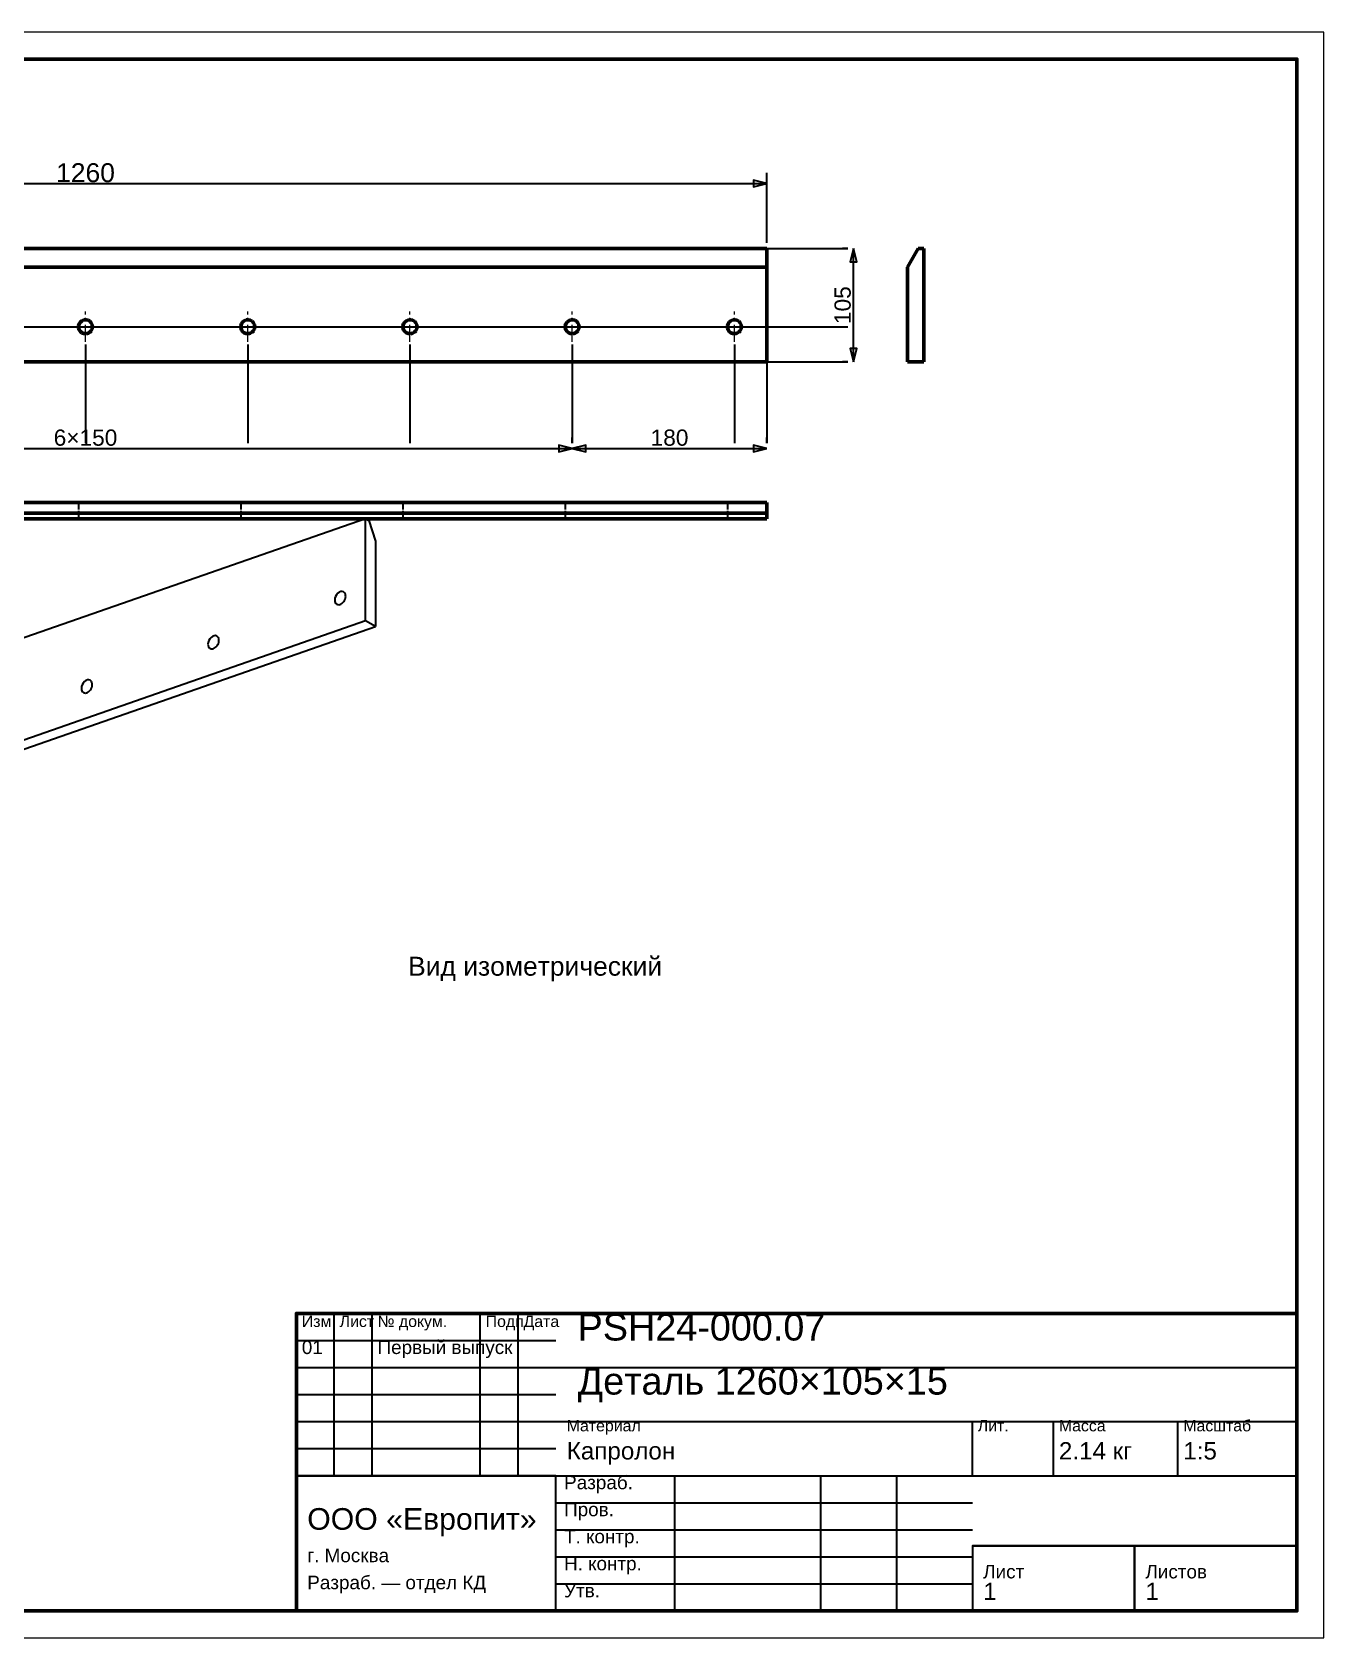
# Model space of a CAD drawing. Header units: millimetres. Extents: x 0 to 420, y 0 to 297.
# Drawn here: x 181.1 to 420, y 0 to 297 of the extents above; entities that cross this region are included whole.
import ezdxf
from ezdxf.enums import TextEntityAlignment as Align

# ---------------------------------------------------------------- set-up
doc = ezdxf.new("R2010")
doc.units = ezdxf.units.MM
doc.linetypes.add('CENTER', pattern=[5.08, 3.175, -0.635, 0.635, -0.635])
doc.linetypes.add('DASHED', pattern=[1.524, 1.27, -0.254])
doc.styles.add('GOST', font='Arial')

msp = doc.modelspace()

# ---------------------------------------------------------------- linework, layer by layer
at = {"color": 7, "lineweight": 35}
for p, q in [((317, 258), (317, 271)), ((65, 269), (317, 269)), ((317, 257), (332, 257)), ((332, 257), (331, 257)), ((333, 236), (333, 257)), ((74.3, 242.5), (332, 242.5)), ((104.3, 242.5), (332, 242.5)), ((134.3, 242.5), (332, 242.5)), ((164.3, 242.5), (332, 242.5)), ((194.3, 242.5), (332, 242.5)), ((224.3, 242.5), (332, 242.5)), ((254.3, 242.5), (332, 242.5)), ((284.3, 242.5), (332, 242.5)), ((314.3, 242.5), (332, 242.5)), ((191, 239.2), (191, 221)), ((221, 239.2), (221, 221)), ((251, 239.2), (251, 221)), ((281, 239.2), (281, 221)), ((311, 239.2), (311, 221)), ((317, 236), (317, 221)), ((317, 236), (332, 236)), ((332, 236), (331, 236)), ((101, 220), (281, 220)), ((281, 221), (281, 222)), ((281, 221), (281, 222)), ((281, 220), (317, 220)), ((317, 221), (317, 222)), ((237, 30), (237, 60)), ((244, 30), (244, 60)), ((264, 30), (264, 60)), ((271, 30), (271, 60)), ((230, 55), (278, 55)), ((230, 50), (278, 50)), ((278, 50), (415, 50)), ((230, 45), (278, 45)), ((230, 40), (278, 40)), ((278, 40), (415, 40)), ((355, 30), (355, 40)), ((370, 30), (370, 40)), ((393, 30), (393, 40)), ((230, 35), (278, 35)), ((230, 30), (278, 30)), ((278, 30), (415, 30)), ((300, 5), (300, 30)), ((327, 5), (327, 30)), ((341, 5), (341, 30)), ((278, 25), (355, 25)), ((278, 20), (355, 20)), ((278, 15), (355, 15)), ((355, 17), (415, 17)), ((278, 10), (355, 10))]:
    msp.add_line(p, q, dxfattribs=at)
at = {"color": 1, "lineweight": 70}
for p, q in [((65, 257), (317, 257)), ((317, 253.54), (317, 257)), ((343, 253.54), (345, 257)), ((345, 257), (346, 257)), ((346, 257), (346, 236)), ((65, 253.54), (317, 253.54)), ((317, 236), (317, 253.54)), ((343, 236), (343, 253.54)), ((190.35, 243.63), (190.05, 243.38)), ((190.71, 243.77), (190.35, 243.63)), ((191.1, 243.8), (190.71, 243.77)), ((191.47, 243.71), (191.1, 243.8)), ((191.81, 243.52), (191.47, 243.71)), ((220.35, 243.63), (220.05, 243.38)), ((220.71, 243.77), (220.35, 243.63)), ((221.1, 243.8), (220.71, 243.77)), ((221.47, 243.71), (221.1, 243.8)), ((221.81, 243.52), (221.47, 243.71)), ((250.35, 243.63), (250.05, 243.38)), ((250.71, 243.77), (250.35, 243.63)), ((251.1, 243.8), (250.71, 243.77)), ((251.47, 243.71), (251.1, 243.8)), ((251.81, 243.52), (251.47, 243.71)), ((280.35, 243.63), (280.05, 243.38)), ((280.71, 243.77), (280.35, 243.63)), ((281.1, 243.8), (280.71, 243.77)), ((281.47, 243.71), (281.1, 243.8)), ((281.81, 243.52), (281.47, 243.71)), ((310.35, 243.63), (310.05, 243.38)), ((310.71, 243.77), (310.35, 243.63)), ((311.1, 243.8), (310.71, 243.77)), ((311.47, 243.71), (311.1, 243.8)), ((311.81, 243.52), (311.47, 243.71)), ((189.83, 243.06), (189.71, 242.69)), ((189.71, 242.69), (189.71, 242.31)), ((189.71, 242.31), (189.83, 241.94)), ((190.05, 243.38), (189.83, 243.06)), ((189.83, 241.94), (190.05, 241.62)), ((190.05, 241.62), (190.35, 241.37)), ((190.35, 241.37), (190.71, 241.23)), ((190.71, 241.23), (191.1, 241.2)), ((191.1, 241.2), (191.47, 241.29)), ((191.47, 241.29), (191.81, 241.48)), ((192.07, 243.23), (191.81, 243.52)), ((191.81, 241.48), (192.07, 241.77)), ((192.24, 242.88), (192.07, 243.23)), ((192.07, 241.77), (192.24, 242.12)), ((192.3, 242.5), (192.24, 242.88)), ((192.24, 242.12), (192.3, 242.5)), ((219.83, 243.06), (219.71, 242.69)), ((219.71, 242.69), (219.71, 242.31)), ((219.71, 242.31), (219.83, 241.94)), ((220.05, 243.38), (219.83, 243.06)), ((219.83, 241.94), (220.05, 241.62)), ((220.05, 241.62), (220.35, 241.37)), ((220.35, 241.37), (220.71, 241.23)), ((220.71, 241.23), (221.1, 241.2)), ((221.1, 241.2), (221.47, 241.29)), ((221.47, 241.29), (221.81, 241.48)), ((222.07, 243.23), (221.81, 243.52)), ((221.81, 241.48), (222.07, 241.77)), ((222.24, 242.88), (222.07, 243.23)), ((222.07, 241.77), (222.24, 242.12)), ((222.3, 242.5), (222.24, 242.88)), ((222.24, 242.12), (222.3, 242.5)), ((249.83, 243.06), (249.71, 242.69)), ((249.71, 242.69), (249.71, 242.31)), ((249.71, 242.31), (249.83, 241.94)), ((250.05, 243.38), (249.83, 243.06)), ((249.83, 241.94), (250.05, 241.62)), ((250.05, 241.62), (250.35, 241.37)), ((250.35, 241.37), (250.71, 241.23)), ((250.71, 241.23), (251.1, 241.2)), ((251.1, 241.2), (251.47, 241.29)), ((251.47, 241.29), (251.81, 241.48)), ((252.07, 243.23), (251.81, 243.52)), ((251.81, 241.48), (252.07, 241.77)), ((252.24, 242.88), (252.07, 243.23)), ((252.07, 241.77), (252.24, 242.12)), ((252.3, 242.5), (252.24, 242.88)), ((252.24, 242.12), (252.3, 242.5)), ((279.83, 243.06), (279.71, 242.69)), ((279.71, 242.69), (279.71, 242.31)), ((279.71, 242.31), (279.83, 241.94)), ((280.05, 243.38), (279.83, 243.06)), ((279.83, 241.94), (280.05, 241.62)), ((280.05, 241.62), (280.35, 241.37)), ((280.35, 241.37), (280.71, 241.23)), ((280.71, 241.23), (281.1, 241.2)), ((281.1, 241.2), (281.47, 241.29)), ((281.47, 241.29), (281.81, 241.48)), ((282.07, 243.23), (281.81, 243.52)), ((281.81, 241.48), (282.07, 241.77)), ((282.24, 242.88), (282.07, 243.23)), ((282.07, 241.77), (282.24, 242.12)), ((282.3, 242.5), (282.24, 242.88)), ((282.24, 242.12), (282.3, 242.5)), ((309.83, 243.06), (309.71, 242.69)), ((309.71, 242.69), (309.71, 242.31)), ((309.71, 242.31), (309.83, 241.94)), ((310.05, 243.38), (309.83, 243.06)), ((309.83, 241.94), (310.05, 241.62)), ((310.05, 241.62), (310.35, 241.37)), ((310.35, 241.37), (310.71, 241.23)), ((310.71, 241.23), (311.1, 241.2)), ((311.1, 241.2), (311.47, 241.29)), ((311.47, 241.29), (311.81, 241.48)), ((312.07, 243.23), (311.81, 243.52)), ((311.81, 241.48), (312.07, 241.77)), ((312.24, 242.88), (312.07, 243.23)), ((312.07, 241.77), (312.24, 242.12)), ((312.3, 242.5), (312.24, 242.88)), ((312.24, 242.12), (312.3, 242.5)), ((317, 236), (65, 236)), ((346, 236), (343, 236)), ((317, 210), (65, 210)), ((317, 208), (65, 208)), ((317, 208), (317, 210)), ((317, 207), (317, 208)), ((317, 207), (65, 207))]:
    msp.add_line(p, q, dxfattribs=at)
at = {"color": 5, "linetype": 'DASHED', "lineweight": 35}
for p, q in [((65, 257), (317, 257)), ((317, 257), (317, 236)), ((345, 257), (343, 253.54)), ((346, 257), (345, 257)), ((346, 236), (346, 257)), ((343, 253.54), (343, 236)), ((190.05, 243.38), (190.35, 243.63)), ((190.35, 243.63), (190.71, 243.77)), ((190.71, 243.77), (191.1, 243.8)), ((191.1, 243.8), (191.47, 243.71)), ((191.47, 243.71), (191.81, 243.52)), ((220.05, 243.38), (220.35, 243.63)), ((220.35, 243.63), (220.71, 243.77)), ((220.71, 243.77), (221.1, 243.8)), ((221.1, 243.8), (221.47, 243.71)), ((221.47, 243.71), (221.81, 243.52)), ((250.05, 243.38), (250.35, 243.63)), ((250.35, 243.63), (250.71, 243.77)), ((250.71, 243.77), (251.1, 243.8)), ((251.1, 243.8), (251.47, 243.71)), ((251.47, 243.71), (251.81, 243.52)), ((280.05, 243.38), (280.35, 243.63)), ((280.35, 243.63), (280.71, 243.77)), ((280.71, 243.77), (281.1, 243.8)), ((281.1, 243.8), (281.47, 243.71)), ((281.47, 243.71), (281.81, 243.52)), ((310.05, 243.38), (310.35, 243.63)), ((310.35, 243.63), (310.71, 243.77)), ((310.71, 243.77), (311.1, 243.8)), ((311.1, 243.8), (311.47, 243.71)), ((311.47, 243.71), (311.81, 243.52)), ((343, 243.79), (343, 243.8)), ((343, 243.8), (343, 243.77)), ((343, 243.79), (343, 243.8)), ((343, 243.8), (343, 243.77)), ((343, 243.79), (343, 243.8)), ((343, 243.8), (343, 243.77)), ((343, 243.79), (343, 243.8)), ((343, 243.8), (343, 243.77)), ((343, 243.79), (343, 243.8)), ((343, 243.8), (343, 243.77)), ((343, 243.79), (343, 243.8)), ((343, 243.8), (343, 243.77)), ((343, 243.79), (343, 243.8)), ((343, 243.8), (343, 243.77)), ((343, 243.79), (343, 243.8)), ((343, 243.8), (343, 243.77)), ((343, 243.79), (343, 243.8)), ((343, 243.8), (343, 243.77)), ((343, 243.77), (343, 243.79)), ((343, 243.77), (343, 243.79)), ((343, 243.77), (343, 243.79)), ((343, 243.77), (343, 243.79)), ((343, 243.77), (343, 243.79)), ((343, 243.77), (343, 243.79)), ((343, 243.77), (343, 243.79)), ((343, 243.77), (343, 243.79)), ((343, 243.77), (343, 243.79)), ((343, 243.73), (343, 243.77)), ((343, 243.77), (343, 243.67)), ((343, 243.73), (343, 243.77)), ((343, 243.77), (343, 243.67)), ((343, 243.73), (343, 243.77)), ((343, 243.77), (343, 243.67)), ((343, 243.73), (343, 243.77)), ((343, 243.77), (343, 243.67)), ((343, 243.73), (343, 243.77)), ((343, 243.77), (343, 243.67)), ((343, 243.73), (343, 243.77)), ((343, 243.77), (343, 243.67)), ((343, 243.73), (343, 243.77)), ((343, 243.77), (343, 243.67)), ((343, 243.73), (343, 243.77)), ((343, 243.77), (343, 243.67)), ((343, 243.73), (343, 243.77)), ((343, 243.77), (343, 243.67)), ((343, 243.67), (343, 243.73)), ((343, 243.67), (343, 243.73)), ((343, 243.67), (343, 243.73)), ((343, 243.67), (343, 243.73)), ((343, 243.67), (343, 243.73)), ((343, 243.67), (343, 243.73)), ((343, 243.67), (343, 243.73)), ((343, 243.67), (343, 243.73)), ((343, 243.67), (343, 243.73)), ((343, 243.6), (343, 243.67)), ((343, 243.67), (343, 243.52)), ((343, 243.6), (343, 243.67)), ((343, 243.67), (343, 243.52)), ((343, 243.6), (343, 243.67)), ((343, 243.67), (343, 243.52)), ((343, 243.6), (343, 243.67)), ((343, 243.67), (343, 243.52)), ((343, 243.6), (343, 243.67)), ((343, 243.67), (343, 243.52)), ((343, 243.6), (343, 243.67)), ((343, 243.67), (343, 243.52)), ((343, 243.6), (343, 243.67)), ((343, 243.67), (343, 243.52)), ((343, 243.6), (343, 243.67)), ((343, 243.67), (343, 243.52)), ((343, 243.6), (343, 243.67)), ((343, 243.67), (343, 243.52)), ((343, 243.52), (343, 243.6)), ((343, 243.52), (343, 243.6)), ((343, 243.52), (343, 243.6)), ((343, 243.52), (343, 243.6)), ((343, 243.52), (343, 243.6)), ((343, 243.52), (343, 243.6)), ((343, 243.52), (343, 243.6)), ((343, 243.52), (343, 243.6)), ((343, 243.52), (343, 243.6)), ((346, 243.77), (346, 243.8)), ((346, 243.8), (346, 243.79)), ((346, 243.77), (346, 243.8)), ((346, 243.8), (346, 243.79)), ((346, 243.77), (346, 243.8)), ((346, 243.8), (346, 243.79)), ((346, 243.77), (346, 243.8)), ((346, 243.8), (346, 243.79)), ((346, 243.77), (346, 243.8)), ((346, 243.8), (346, 243.79)), ((346, 243.77), (346, 243.8)), ((346, 243.8), (346, 243.79)), ((346, 243.77), (346, 243.8)), ((346, 243.8), (346, 243.79)), ((346, 243.77), (346, 243.8)), ((346, 243.8), (346, 243.79)), ((346, 243.77), (346, 243.8)), ((346, 243.8), (346, 243.79)), ((346, 243.79), (346, 243.77)), ((346, 243.79), (346, 243.77)), ((346, 243.79), (346, 243.77)), ((346, 243.79), (346, 243.77)), ((346, 243.79), (346, 243.77)), ((346, 243.79), (346, 243.77)), ((346, 243.79), (346, 243.77)), ((346, 243.79), (346, 243.77)), ((346, 243.79), (346, 243.77)), ((346, 243.67), (346, 243.77)), ((346, 243.77), (346, 243.73)), ((346, 243.67), (346, 243.77)), ((346, 243.77), (346, 243.73)), ((346, 243.67), (346, 243.77)), ((346, 243.77), (346, 243.73)), ((346, 243.67), (346, 243.77)), ((346, 243.77), (346, 243.73)), ((346, 243.67), (346, 243.77)), ((346, 243.77), (346, 243.73)), ((346, 243.67), (346, 243.77)), ((346, 243.77), (346, 243.73)), ((346, 243.67), (346, 243.77)), ((346, 243.77), (346, 243.73)), ((346, 243.67), (346, 243.77)), ((346, 243.77), (346, 243.73)), ((346, 243.67), (346, 243.77)), ((346, 243.77), (346, 243.73)), ((346, 243.73), (346, 243.67)), ((346, 243.73), (346, 243.67)), ((346, 243.73), (346, 243.67)), ((346, 243.73), (346, 243.67)), ((346, 243.73), (346, 243.67)), ((346, 243.73), (346, 243.67)), ((346, 243.73), (346, 243.67)), ((346, 243.73), (346, 243.67)), ((346, 243.73), (346, 243.67)), ((346, 243.52), (346, 243.67)), ((346, 243.67), (346, 243.6)), ((346, 243.52), (346, 243.67)), ((346, 243.67), (346, 243.6)), ((346, 243.52), (346, 243.67)), ((346, 243.67), (346, 243.6)), ((346, 243.52), (346, 243.67)), ((346, 243.67), (346, 243.6)), ((346, 243.52), (346, 243.67)), ((346, 243.67), (346, 243.6)), ((346, 243.52), (346, 243.67)), ((346, 243.67), (346, 243.6)), ((346, 243.52), (346, 243.67)), ((346, 243.67), (346, 243.6)), ((346, 243.52), (346, 243.67)), ((346, 243.67), (346, 243.6)), ((346, 243.52), (346, 243.67)), ((346, 243.67), (346, 243.6)), ((346, 243.6), (346, 243.52)), ((346, 243.6), (346, 243.52)), ((346, 243.6), (346, 243.52)), ((346, 243.6), (346, 243.52)), ((346, 243.6), (346, 243.52)), ((346, 243.6), (346, 243.52)), ((346, 243.6), (346, 243.52)), ((346, 243.6), (346, 243.52)), ((346, 243.6), (346, 243.52)), ((189.71, 242.69), (189.83, 243.06)), ((189.71, 242.31), (189.71, 242.69)), ((189.83, 241.94), (189.71, 242.31)), ((189.83, 243.06), (190.05, 243.38)), ((190.05, 241.62), (189.83, 241.94)), ((190.35, 241.37), (190.05, 241.62)), ((190.71, 241.23), (190.35, 241.37)), ((191.1, 241.2), (190.71, 241.23)), ((191.47, 241.29), (191.1, 241.2)), ((191.81, 241.48), (191.47, 241.29)), ((191.81, 243.52), (192.07, 243.23)), ((192.07, 241.77), (191.81, 241.48)), ((192.07, 243.23), (192.24, 242.88)), ((192.24, 242.12), (192.07, 241.77)), ((192.24, 242.88), (192.3, 242.5)), ((192.3, 242.5), (192.24, 242.12)), ((219.71, 242.69), (219.83, 243.06)), ((219.71, 242.31), (219.71, 242.69)), ((219.83, 241.94), (219.71, 242.31)), ((219.83, 243.06), (220.05, 243.38)), ((220.05, 241.62), (219.83, 241.94)), ((220.35, 241.37), (220.05, 241.62)), ((220.71, 241.23), (220.35, 241.37)), ((221.1, 241.2), (220.71, 241.23)), ((221.47, 241.29), (221.1, 241.2)), ((221.81, 241.48), (221.47, 241.29)), ((221.81, 243.52), (222.07, 243.23)), ((222.07, 241.77), (221.81, 241.48)), ((222.07, 243.23), (222.24, 242.88)), ((222.24, 242.12), (222.07, 241.77)), ((222.24, 242.88), (222.3, 242.5)), ((222.3, 242.5), (222.24, 242.12)), ((249.71, 242.69), (249.83, 243.06)), ((249.71, 242.31), (249.71, 242.69)), ((249.83, 241.94), (249.71, 242.31)), ((249.83, 243.06), (250.05, 243.38)), ((250.05, 241.62), (249.83, 241.94)), ((250.35, 241.37), (250.05, 241.62)), ((250.71, 241.23), (250.35, 241.37)), ((251.1, 241.2), (250.71, 241.23)), ((251.47, 241.29), (251.1, 241.2)), ((251.81, 241.48), (251.47, 241.29)), ((251.81, 243.52), (252.07, 243.23)), ((252.07, 241.77), (251.81, 241.48)), ((252.07, 243.23), (252.24, 242.88)), ((252.24, 242.12), (252.07, 241.77)), ((252.24, 242.88), (252.3, 242.5)), ((252.3, 242.5), (252.24, 242.12)), ((279.71, 242.69), (279.83, 243.06)), ((279.71, 242.31), (279.71, 242.69)), ((279.83, 241.94), (279.71, 242.31)), ((279.83, 243.06), (280.05, 243.38)), ((280.05, 241.62), (279.83, 241.94)), ((280.35, 241.37), (280.05, 241.62)), ((280.71, 241.23), (280.35, 241.37)), ((281.1, 241.2), (280.71, 241.23)), ((281.47, 241.29), (281.1, 241.2)), ((281.81, 241.48), (281.47, 241.29)), ((281.81, 243.52), (282.07, 243.23)), ((282.07, 241.77), (281.81, 241.48)), ((282.07, 243.23), (282.24, 242.88)), ((282.24, 242.12), (282.07, 241.77)), ((282.24, 242.88), (282.3, 242.5)), ((282.3, 242.5), (282.24, 242.12)), ((309.71, 242.69), (309.83, 243.06)), ((309.71, 242.31), (309.71, 242.69)), ((309.83, 241.94), (309.71, 242.31)), ((309.83, 243.06), (310.05, 243.38)), ((310.05, 241.62), (309.83, 241.94)), ((310.35, 241.37), (310.05, 241.62)), ((310.71, 241.23), (310.35, 241.37)), ((311.1, 241.2), (310.71, 241.23)), ((311.47, 241.29), (311.1, 241.2)), ((311.81, 241.48), (311.47, 241.29)), ((311.81, 243.52), (312.07, 243.23)), ((312.07, 241.77), (311.81, 241.48)), ((312.07, 243.23), (312.24, 242.88)), ((312.24, 242.12), (312.07, 241.77)), ((312.24, 242.88), (312.3, 242.5)), ((312.3, 242.5), (312.24, 242.12)), ((343, 243.42), (343, 243.52)), ((343, 243.52), (343, 243.31)), ((343, 243.42), (343, 243.52)), ((343, 243.52), (343, 243.31)), ((343, 243.42), (343, 243.52)), ((343, 243.52), (343, 243.31)), ((343, 243.42), (343, 243.52)), ((343, 243.52), (343, 243.31)), ((343, 243.42), (343, 243.52)), ((343, 243.52), (343, 243.31)), ((343, 243.42), (343, 243.52)), ((343, 243.52), (343, 243.31)), ((343, 243.42), (343, 243.52)), ((343, 243.52), (343, 243.31)), ((343, 243.42), (343, 243.52)), ((343, 243.52), (343, 243.31)), ((343, 243.42), (343, 243.52)), ((343, 243.52), (343, 243.31)), ((343, 243.31), (343, 243.42)), ((343, 243.31), (343, 243.42)), ((343, 243.31), (343, 243.42)), ((343, 243.31), (343, 243.42)), ((343, 243.31), (343, 243.42)), ((343, 243.31), (343, 243.42)), ((343, 243.31), (343, 243.42)), ((343, 243.31), (343, 243.42)), ((343, 243.31), (343, 243.42)), ((343, 243.19), (343, 243.31)), ((343, 243.31), (343, 243.06)), ((343, 243.19), (343, 243.31)), ((343, 243.31), (343, 243.06)), ((343, 243.19), (343, 243.31)), ((343, 243.31), (343, 243.06)), ((343, 243.19), (343, 243.31)), ((343, 243.31), (343, 243.06)), ((343, 243.19), (343, 243.31)), ((343, 243.31), (343, 243.06)), ((343, 243.19), (343, 243.31)), ((343, 243.31), (343, 243.06)), ((343, 243.19), (343, 243.31)), ((343, 243.31), (343, 243.06)), ((343, 243.19), (343, 243.31)), ((343, 243.31), (343, 243.06)), ((343, 243.19), (343, 243.31)), ((343, 243.31), (343, 243.06)), ((343, 243.06), (343, 243.19)), ((343, 243.06), (343, 243.19)), ((343, 243.06), (343, 243.19)), ((343, 243.06), (343, 243.19)), ((343, 243.06), (343, 243.19)), ((343, 243.06), (343, 243.19)), ((343, 243.06), (343, 243.19)), ((343, 243.06), (343, 243.19)), ((343, 243.06), (343, 243.19)), ((343, 242.93), (343, 243.06)), ((343, 243.06), (343, 242.79)), ((343, 242.93), (343, 243.06)), ((343, 243.06), (343, 242.79)), ((343, 242.93), (343, 243.06)), ((343, 243.06), (343, 242.79)), ((343, 242.93), (343, 243.06)), ((343, 243.06), (343, 242.79)), ((343, 242.93), (343, 243.06)), ((343, 243.06), (343, 242.79)), ((343, 242.93), (343, 243.06)), ((343, 243.06), (343, 242.79)), ((343, 242.93), (343, 243.06)), ((343, 243.06), (343, 242.79)), ((343, 242.93), (343, 243.06)), ((343, 243.06), (343, 242.79)), ((343, 242.93), (343, 243.06)), ((343, 243.06), (343, 242.79)), ((343, 242.79), (343, 242.93)), ((343, 242.79), (343, 242.93)), ((343, 242.79), (343, 242.93)), ((343, 242.79), (343, 242.93)), ((343, 242.79), (343, 242.93)), ((343, 242.79), (343, 242.93)), ((343, 242.79), (343, 242.93)), ((343, 242.79), (343, 242.93)), ((343, 242.79), (343, 242.93)), ((343, 242.65), (343, 242.79)), ((343, 242.79), (343, 242.5)), ((343, 242.65), (343, 242.79)), ((343, 242.79), (343, 242.5)), ((343, 242.65), (343, 242.79)), ((343, 242.79), (343, 242.5)), ((343, 242.65), (343, 242.79)), ((343, 242.79), (343, 242.5)), ((343, 242.65), (343, 242.79)), ((343, 242.79), (343, 242.5)), ((343, 242.65), (343, 242.79)), ((343, 242.79), (343, 242.5)), ((343, 242.65), (343, 242.79)), ((343, 242.79), (343, 242.5)), ((343, 242.65), (343, 242.79)), ((343, 242.79), (343, 242.5)), ((343, 242.65), (343, 242.79)), ((343, 242.79), (343, 242.5)), ((343, 242.5), (343, 242.65)), ((343, 242.5), (343, 242.65)), ((343, 242.5), (343, 242.65)), ((343, 242.5), (343, 242.65)), ((343, 242.5), (343, 242.65)), ((343, 242.5), (343, 242.65)), ((343, 242.5), (343, 242.65)), ((343, 242.5), (343, 242.65)), ((343, 242.5), (343, 242.65)), ((343, 242.5), (343, 242.21)), ((343, 242.35), (343, 242.5)), ((343, 242.5), (343, 242.21)), ((343, 242.35), (343, 242.5)), ((343, 242.5), (343, 242.21)), ((343, 242.35), (343, 242.5)), ((343, 242.5), (343, 242.21)), ((343, 242.35), (343, 242.5)), ((343, 242.5), (343, 242.21)), ((343, 242.35), (343, 242.5)), ((343, 242.5), (343, 242.21)), ((343, 242.35), (343, 242.5)), ((343, 242.5), (343, 242.21)), ((343, 242.35), (343, 242.5)), ((343, 242.5), (343, 242.21)), ((343, 242.35), (343, 242.5)), ((343, 242.5), (343, 242.21)), ((343, 242.35), (343, 242.5)), ((343, 242.21), (343, 242.35)), ((343, 242.21), (343, 242.35)), ((343, 242.21), (343, 242.35)), ((343, 242.21), (343, 242.35)), ((343, 242.21), (343, 242.35)), ((343, 242.21), (343, 242.35)), ((343, 242.21), (343, 242.35)), ((343, 242.21), (343, 242.35)), ((343, 242.21), (343, 242.35)), ((343, 242.21), (343, 241.94)), ((343, 242.07), (343, 242.21)), ((343, 242.21), (343, 241.94)), ((343, 242.07), (343, 242.21)), ((343, 242.21), (343, 241.94)), ((343, 242.07), (343, 242.21)), ((343, 242.21), (343, 241.94)), ((343, 242.07), (343, 242.21)), ((343, 242.21), (343, 241.94)), ((343, 242.07), (343, 242.21)), ((343, 242.21), (343, 241.94)), ((343, 242.07), (343, 242.21)), ((343, 242.21), (343, 241.94)), ((343, 242.07), (343, 242.21)), ((343, 242.21), (343, 241.94)), ((343, 242.07), (343, 242.21)), ((343, 242.21), (343, 241.94)), ((343, 242.07), (343, 242.21)), ((343, 241.94), (343, 242.07)), ((343, 241.94), (343, 242.07)), ((343, 241.94), (343, 242.07)), ((343, 241.94), (343, 242.07)), ((343, 241.94), (343, 242.07)), ((343, 241.94), (343, 242.07)), ((343, 241.94), (343, 242.07)), ((343, 241.94), (343, 242.07)), ((343, 241.94), (343, 242.07)), ((343, 241.94), (343, 241.69)), ((343, 241.81), (343, 241.94)), ((343, 241.94), (343, 241.69)), ((343, 241.81), (343, 241.94)), ((343, 241.94), (343, 241.69)), ((343, 241.81), (343, 241.94)), ((343, 241.94), (343, 241.69)), ((343, 241.81), (343, 241.94)), ((343, 241.94), (343, 241.69)), ((343, 241.81), (343, 241.94)), ((343, 241.94), (343, 241.69)), ((343, 241.81), (343, 241.94)), ((343, 241.94), (343, 241.69)), ((343, 241.81), (343, 241.94)), ((343, 241.94), (343, 241.69)), ((343, 241.81), (343, 241.94)), ((343, 241.94), (343, 241.69)), ((343, 241.81), (343, 241.94)), ((343, 241.69), (343, 241.81)), ((343, 241.69), (343, 241.81)), ((343, 241.69), (343, 241.81)), ((343, 241.69), (343, 241.81)), ((343, 241.69), (343, 241.81)), ((343, 241.69), (343, 241.81)), ((343, 241.69), (343, 241.81)), ((343, 241.69), (343, 241.81)), ((343, 241.69), (343, 241.81)), ((343, 241.69), (343, 241.48)), ((343, 241.58), (343, 241.69)), ((343, 241.69), (343, 241.48)), ((343, 241.58), (343, 241.69)), ((343, 241.69), (343, 241.48)), ((343, 241.58), (343, 241.69)), ((343, 241.69), (343, 241.48)), ((343, 241.58), (343, 241.69)), ((343, 241.69), (343, 241.48)), ((343, 241.58), (343, 241.69)), ((343, 241.69), (343, 241.48)), ((343, 241.58), (343, 241.69)), ((343, 241.69), (343, 241.48)), ((343, 241.58), (343, 241.69)), ((343, 241.69), (343, 241.48)), ((343, 241.58), (343, 241.69)), ((343, 241.69), (343, 241.48)), ((343, 241.58), (343, 241.69)), ((343, 241.48), (343, 241.58)), ((343, 241.48), (343, 241.58)), ((343, 241.48), (343, 241.58)), ((343, 241.48), (343, 241.58)), ((343, 241.48), (343, 241.58)), ((343, 241.48), (343, 241.58)), ((343, 241.48), (343, 241.58)), ((343, 241.48), (343, 241.58)), ((343, 241.48), (343, 241.58)), ((343, 241.48), (343, 241.33)), ((343, 241.4), (343, 241.48)), ((343, 241.48), (343, 241.33)), ((343, 241.4), (343, 241.48)), ((343, 241.48), (343, 241.33)), ((343, 241.4), (343, 241.48)), ((343, 241.48), (343, 241.33)), ((343, 241.4), (343, 241.48)), ((343, 241.48), (343, 241.33)), ((343, 241.4), (343, 241.48)), ((343, 241.48), (343, 241.33)), ((343, 241.4), (343, 241.48)), ((343, 241.48), (343, 241.33)), ((343, 241.4), (343, 241.48)), ((343, 241.48), (343, 241.33)), ((343, 241.4), (343, 241.48)), ((343, 241.48), (343, 241.33)), ((343, 241.4), (343, 241.48)), ((343, 241.33), (343, 241.4)), ((343, 241.33), (343, 241.4)), ((343, 241.33), (343, 241.4)), ((343, 241.33), (343, 241.4)), ((343, 241.33), (343, 241.4)), ((343, 241.33), (343, 241.4)), ((343, 241.33), (343, 241.4)), ((343, 241.33), (343, 241.4)), ((343, 241.33), (343, 241.4)), ((343, 241.33), (343, 241.23)), ((343, 241.27), (343, 241.33)), ((343, 241.33), (343, 241.23)), ((343, 241.27), (343, 241.33)), ((343, 241.33), (343, 241.23)), ((343, 241.27), (343, 241.33)), ((343, 241.33), (343, 241.23)), ((343, 241.27), (343, 241.33)), ((343, 241.33), (343, 241.23)), ((343, 241.27), (343, 241.33)), ((343, 241.33), (343, 241.23)), ((343, 241.27), (343, 241.33)), ((343, 241.33), (343, 241.23)), ((343, 241.27), (343, 241.33)), ((343, 241.33), (343, 241.23)), ((343, 241.27), (343, 241.33)), ((343, 241.33), (343, 241.23)), ((343, 241.27), (343, 241.33)), ((343, 241.23), (343, 241.27)), ((343, 241.23), (343, 241.27)), ((343, 241.23), (343, 241.27)), ((343, 241.23), (343, 241.27)), ((343, 241.23), (343, 241.27)), ((343, 241.23), (343, 241.27)), ((343, 241.23), (343, 241.27)), ((343, 241.23), (343, 241.27)), ((343, 241.23), (343, 241.27)), ((343, 241.23), (343, 241.2)), ((343, 241.21), (343, 241.23)), ((343, 241.23), (343, 241.2)), ((343, 241.21), (343, 241.23)), ((343, 241.23), (343, 241.2)), ((343, 241.21), (343, 241.23)), ((343, 241.23), (343, 241.2)), ((343, 241.21), (343, 241.23)), ((343, 241.23), (343, 241.2)), ((343, 241.21), (343, 241.23)), ((343, 241.23), (343, 241.2)), ((343, 241.21), (343, 241.23)), ((343, 241.23), (343, 241.2)), ((343, 241.21), (343, 241.23)), ((343, 241.23), (343, 241.2)), ((343, 241.21), (343, 241.23)), ((343, 241.23), (343, 241.2)), ((343, 241.21), (343, 241.23)), ((343, 241.2), (343, 241.21)), ((343, 241.2), (343, 241.21)), ((343, 241.2), (343, 241.21)), ((343, 241.2), (343, 241.21)), ((343, 241.2), (343, 241.21)), ((343, 241.2), (343, 241.21)), ((343, 241.2), (343, 241.21)), ((343, 241.2), (343, 241.21)), ((343, 241.2), (343, 241.21)), ((346, 243.31), (346, 243.52)), ((346, 243.52), (346, 243.42)), ((346, 243.31), (346, 243.52)), ((346, 243.52), (346, 243.42)), ((346, 243.31), (346, 243.52)), ((346, 243.52), (346, 243.42)), ((346, 243.31), (346, 243.52)), ((346, 243.52), (346, 243.42)), ((346, 243.31), (346, 243.52)), ((346, 243.52), (346, 243.42)), ((346, 243.31), (346, 243.52)), ((346, 243.52), (346, 243.42)), ((346, 243.31), (346, 243.52)), ((346, 243.52), (346, 243.42)), ((346, 243.31), (346, 243.52)), ((346, 243.52), (346, 243.42)), ((346, 243.31), (346, 243.52)), ((346, 243.52), (346, 243.42)), ((346, 243.42), (346, 243.31)), ((346, 243.42), (346, 243.31)), ((346, 243.42), (346, 243.31)), ((346, 243.42), (346, 243.31)), ((346, 243.42), (346, 243.31)), ((346, 243.42), (346, 243.31)), ((346, 243.42), (346, 243.31)), ((346, 243.42), (346, 243.31)), ((346, 243.42), (346, 243.31)), ((346, 243.06), (346, 243.31)), ((346, 243.31), (346, 243.19)), ((346, 243.06), (346, 243.31)), ((346, 243.31), (346, 243.19)), ((346, 243.06), (346, 243.31)), ((346, 243.31), (346, 243.19)), ((346, 243.06), (346, 243.31)), ((346, 243.31), (346, 243.19)), ((346, 243.06), (346, 243.31)), ((346, 243.31), (346, 243.19)), ((346, 243.06), (346, 243.31)), ((346, 243.31), (346, 243.19)), ((346, 243.06), (346, 243.31)), ((346, 243.31), (346, 243.19)), ((346, 243.06), (346, 243.31)), ((346, 243.31), (346, 243.19)), ((346, 243.06), (346, 243.31)), ((346, 243.31), (346, 243.19)), ((346, 243.19), (346, 243.06)), ((346, 243.19), (346, 243.06)), ((346, 243.19), (346, 243.06)), ((346, 243.19), (346, 243.06)), ((346, 243.19), (346, 243.06)), ((346, 243.19), (346, 243.06)), ((346, 243.19), (346, 243.06)), ((346, 243.19), (346, 243.06)), ((346, 243.19), (346, 243.06)), ((346, 242.79), (346, 243.06)), ((346, 243.06), (346, 242.93)), ((346, 242.79), (346, 243.06)), ((346, 243.06), (346, 242.93)), ((346, 242.79), (346, 243.06)), ((346, 243.06), (346, 242.93)), ((346, 242.79), (346, 243.06)), ((346, 243.06), (346, 242.93)), ((346, 242.79), (346, 243.06)), ((346, 243.06), (346, 242.93)), ((346, 242.79), (346, 243.06)), ((346, 243.06), (346, 242.93)), ((346, 242.79), (346, 243.06)), ((346, 243.06), (346, 242.93)), ((346, 242.79), (346, 243.06)), ((346, 243.06), (346, 242.93)), ((346, 242.79), (346, 243.06)), ((346, 243.06), (346, 242.93)), ((346, 242.93), (346, 242.79)), ((346, 242.93), (346, 242.79)), ((346, 242.93), (346, 242.79)), ((346, 242.93), (346, 242.79)), ((346, 242.93), (346, 242.79)), ((346, 242.93), (346, 242.79)), ((346, 242.93), (346, 242.79)), ((346, 242.93), (346, 242.79)), ((346, 242.93), (346, 242.79)), ((346, 242.5), (346, 242.79)), ((346, 242.79), (346, 242.65)), ((346, 242.5), (346, 242.79)), ((346, 242.79), (346, 242.65)), ((346, 242.5), (346, 242.79)), ((346, 242.79), (346, 242.65)), ((346, 242.5), (346, 242.79)), ((346, 242.79), (346, 242.65)), ((346, 242.5), (346, 242.79)), ((346, 242.79), (346, 242.65)), ((346, 242.5), (346, 242.79)), ((346, 242.79), (346, 242.65)), ((346, 242.5), (346, 242.79)), ((346, 242.79), (346, 242.65)), ((346, 242.5), (346, 242.79)), ((346, 242.79), (346, 242.65)), ((346, 242.5), (346, 242.79)), ((346, 242.79), (346, 242.65)), ((346, 242.65), (346, 242.5)), ((346, 242.65), (346, 242.5)), ((346, 242.65), (346, 242.5)), ((346, 242.65), (346, 242.5)), ((346, 242.65), (346, 242.5)), ((346, 242.65), (346, 242.5)), ((346, 242.65), (346, 242.5)), ((346, 242.65), (346, 242.5)), ((346, 242.65), (346, 242.5)), ((346, 242.5), (346, 242.35)), ((346, 242.21), (346, 242.5)), ((346, 242.5), (346, 242.35)), ((346, 242.21), (346, 242.5)), ((346, 242.5), (346, 242.35)), ((346, 242.21), (346, 242.5)), ((346, 242.5), (346, 242.35)), ((346, 242.21), (346, 242.5)), ((346, 242.5), (346, 242.35)), ((346, 242.21), (346, 242.5)), ((346, 242.5), (346, 242.35)), ((346, 242.21), (346, 242.5)), ((346, 242.5), (346, 242.35)), ((346, 242.21), (346, 242.5)), ((346, 242.5), (346, 242.35)), ((346, 242.21), (346, 242.5)), ((346, 242.5), (346, 242.35)), ((346, 242.21), (346, 242.5)), ((346, 242.35), (346, 242.21)), ((346, 242.35), (346, 242.21)), ((346, 242.35), (346, 242.21)), ((346, 242.35), (346, 242.21)), ((346, 242.35), (346, 242.21)), ((346, 242.35), (346, 242.21)), ((346, 242.35), (346, 242.21)), ((346, 242.35), (346, 242.21)), ((346, 242.35), (346, 242.21)), ((346, 242.21), (346, 242.07)), ((346, 241.94), (346, 242.21)), ((346, 242.21), (346, 242.07)), ((346, 241.94), (346, 242.21)), ((346, 242.21), (346, 242.07)), ((346, 241.94), (346, 242.21)), ((346, 242.21), (346, 242.07)), ((346, 241.94), (346, 242.21)), ((346, 242.21), (346, 242.07)), ((346, 241.94), (346, 242.21)), ((346, 242.21), (346, 242.07)), ((346, 241.94), (346, 242.21)), ((346, 242.21), (346, 242.07)), ((346, 241.94), (346, 242.21)), ((346, 242.21), (346, 242.07)), ((346, 241.94), (346, 242.21)), ((346, 242.21), (346, 242.07)), ((346, 241.94), (346, 242.21)), ((346, 242.07), (346, 241.94)), ((346, 242.07), (346, 241.94)), ((346, 242.07), (346, 241.94)), ((346, 242.07), (346, 241.94)), ((346, 242.07), (346, 241.94)), ((346, 242.07), (346, 241.94)), ((346, 242.07), (346, 241.94)), ((346, 242.07), (346, 241.94)), ((346, 242.07), (346, 241.94)), ((346, 241.94), (346, 241.81)), ((346, 241.69), (346, 241.94)), ((346, 241.94), (346, 241.81)), ((346, 241.69), (346, 241.94)), ((346, 241.94), (346, 241.81)), ((346, 241.69), (346, 241.94)), ((346, 241.94), (346, 241.81)), ((346, 241.69), (346, 241.94)), ((346, 241.94), (346, 241.81)), ((346, 241.69), (346, 241.94)), ((346, 241.94), (346, 241.81)), ((346, 241.69), (346, 241.94)), ((346, 241.94), (346, 241.81)), ((346, 241.69), (346, 241.94)), ((346, 241.94), (346, 241.81)), ((346, 241.69), (346, 241.94)), ((346, 241.94), (346, 241.81)), ((346, 241.69), (346, 241.94)), ((346, 241.81), (346, 241.69)), ((346, 241.81), (346, 241.69)), ((346, 241.81), (346, 241.69)), ((346, 241.81), (346, 241.69)), ((346, 241.81), (346, 241.69)), ((346, 241.81), (346, 241.69)), ((346, 241.81), (346, 241.69)), ((346, 241.81), (346, 241.69)), ((346, 241.81), (346, 241.69)), ((346, 241.69), (346, 241.58)), ((346, 241.48), (346, 241.69)), ((346, 241.69), (346, 241.58)), ((346, 241.48), (346, 241.69)), ((346, 241.69), (346, 241.58)), ((346, 241.48), (346, 241.69)), ((346, 241.69), (346, 241.58)), ((346, 241.48), (346, 241.69)), ((346, 241.69), (346, 241.58)), ((346, 241.48), (346, 241.69)), ((346, 241.69), (346, 241.58)), ((346, 241.48), (346, 241.69)), ((346, 241.69), (346, 241.58)), ((346, 241.48), (346, 241.69)), ((346, 241.69), (346, 241.58)), ((346, 241.48), (346, 241.69)), ((346, 241.69), (346, 241.58)), ((346, 241.48), (346, 241.69)), ((346, 241.58), (346, 241.48)), ((346, 241.58), (346, 241.48)), ((346, 241.58), (346, 241.48)), ((346, 241.58), (346, 241.48)), ((346, 241.58), (346, 241.48)), ((346, 241.58), (346, 241.48)), ((346, 241.58), (346, 241.48)), ((346, 241.58), (346, 241.48)), ((346, 241.58), (346, 241.48)), ((346, 241.48), (346, 241.4)), ((346, 241.33), (346, 241.48)), ((346, 241.48), (346, 241.4)), ((346, 241.33), (346, 241.48)), ((346, 241.48), (346, 241.4)), ((346, 241.33), (346, 241.48)), ((346, 241.48), (346, 241.4)), ((346, 241.33), (346, 241.48)), ((346, 241.48), (346, 241.4)), ((346, 241.33), (346, 241.48)), ((346, 241.48), (346, 241.4)), ((346, 241.33), (346, 241.48)), ((346, 241.48), (346, 241.4)), ((346, 241.33), (346, 241.48)), ((346, 241.48), (346, 241.4)), ((346, 241.33), (346, 241.48)), ((346, 241.48), (346, 241.4)), ((346, 241.33), (346, 241.48)), ((346, 241.4), (346, 241.33)), ((346, 241.4), (346, 241.33)), ((346, 241.4), (346, 241.33)), ((346, 241.4), (346, 241.33)), ((346, 241.4), (346, 241.33)), ((346, 241.4), (346, 241.33)), ((346, 241.4), (346, 241.33)), ((346, 241.4), (346, 241.33)), ((346, 241.4), (346, 241.33)), ((346, 241.33), (346, 241.27)), ((346, 241.23), (346, 241.33)), ((346, 241.33), (346, 241.27)), ((346, 241.23), (346, 241.33)), ((346, 241.33), (346, 241.27)), ((346, 241.23), (346, 241.33)), ((346, 241.33), (346, 241.27)), ((346, 241.23), (346, 241.33)), ((346, 241.33), (346, 241.27)), ((346, 241.23), (346, 241.33)), ((346, 241.33), (346, 241.27)), ((346, 241.23), (346, 241.33)), ((346, 241.33), (346, 241.27)), ((346, 241.23), (346, 241.33)), ((346, 241.33), (346, 241.27)), ((346, 241.23), (346, 241.33)), ((346, 241.33), (346, 241.27)), ((346, 241.23), (346, 241.33)), ((346, 241.27), (346, 241.23)), ((346, 241.27), (346, 241.23)), ((346, 241.27), (346, 241.23)), ((346, 241.27), (346, 241.23)), ((346, 241.27), (346, 241.23)), ((346, 241.27), (346, 241.23)), ((346, 241.27), (346, 241.23)), ((346, 241.27), (346, 241.23)), ((346, 241.27), (346, 241.23)), ((346, 241.23), (346, 241.21)), ((346, 241.2), (346, 241.23)), ((346, 241.23), (346, 241.21)), ((346, 241.2), (346, 241.23)), ((346, 241.23), (346, 241.21)), ((346, 241.2), (346, 241.23)), ((346, 241.23), (346, 241.21)), ((346, 241.2), (346, 241.23)), ((346, 241.23), (346, 241.21)), ((346, 241.2), (346, 241.23)), ((346, 241.23), (346, 241.21)), ((346, 241.2), (346, 241.23)), ((346, 241.23), (346, 241.21)), ((346, 241.2), (346, 241.23)), ((346, 241.23), (346, 241.21)), ((346, 241.2), (346, 241.23)), ((346, 241.23), (346, 241.21)), ((346, 241.2), (346, 241.23)), ((346, 241.21), (346, 241.2)), ((346, 241.21), (346, 241.2)), ((346, 241.21), (346, 241.2)), ((346, 241.21), (346, 241.2)), ((346, 241.21), (346, 241.2)), ((346, 241.21), (346, 241.2)), ((346, 241.21), (346, 241.2)), ((346, 241.21), (346, 241.2)), ((346, 241.21), (346, 241.2)), ((65, 236), (317, 236)), ((343, 236), (346, 236)), ((65, 210), (317, 210)), ((189.7, 210), (189.7, 207)), ((189.7, 210), (189.73, 210)), ((189.73, 210), (189.7, 210)), ((189.73, 210), (189.83, 210)), ((189.83, 210), (189.73, 210)), ((189.83, 210), (189.98, 210)), ((189.98, 210), (189.83, 210)), ((189.98, 210), (190.19, 210)), ((190.19, 210), (189.98, 210)), ((190.19, 210), (190.44, 210)), ((190.44, 210), (190.19, 210)), ((190.44, 210), (190.71, 210)), ((190.71, 210), (190.44, 210)), ((190.71, 210), (191, 210)), ((191, 210), (190.71, 210)), ((191, 210), (191.29, 210)), ((191.29, 210), (191, 210)), ((191.29, 210), (191.56, 210)), ((191.56, 210), (191.29, 210)), ((191.56, 210), (191.81, 210)), ((191.81, 210), (191.56, 210)), ((191.81, 210), (192.02, 210)), ((192.02, 210), (191.81, 210)), ((192.02, 210), (192.17, 210)), ((192.17, 210), (192.02, 210)), ((192.17, 210), (192.27, 210)), ((192.27, 210), (192.17, 210)), ((192.27, 210), (192.3, 210)), ((192.3, 210), (192.27, 210)), ((219.7, 210), (219.7, 207)), ((219.7, 210), (219.73, 210)), ((219.73, 210), (219.7, 210)), ((219.73, 210), (219.83, 210)), ((219.83, 210), (219.73, 210)), ((219.83, 210), (219.98, 210)), ((219.98, 210), (219.83, 210)), ((219.98, 210), (220.19, 210)), ((220.19, 210), (219.98, 210)), ((220.19, 210), (220.44, 210)), ((220.44, 210), (220.19, 210)), ((220.44, 210), (220.71, 210)), ((220.71, 210), (220.44, 210)), ((220.71, 210), (221, 210)), ((221, 210), (220.71, 210)), ((221, 210), (221.29, 210)), ((221.29, 210), (221, 210)), ((221.29, 210), (221.56, 210)), ((221.56, 210), (221.29, 210)), ((221.56, 210), (221.81, 210)), ((221.81, 210), (221.56, 210)), ((221.81, 210), (222.02, 210)), ((222.02, 210), (221.81, 210)), ((222.02, 210), (222.17, 210)), ((222.17, 210), (222.02, 210)), ((222.17, 210), (222.27, 210)), ((222.27, 210), (222.17, 210)), ((222.27, 210), (222.3, 210)), ((222.3, 210), (222.27, 210)), ((249.7, 210), (249.7, 207)), ((249.7, 210), (249.73, 210)), ((249.73, 210), (249.7, 210)), ((249.73, 210), (249.83, 210)), ((249.83, 210), (249.73, 210)), ((249.83, 210), (249.98, 210)), ((249.98, 210), (249.83, 210)), ((249.98, 210), (250.19, 210)), ((250.19, 210), (249.98, 210)), ((250.19, 210), (250.44, 210)), ((250.44, 210), (250.19, 210)), ((250.44, 210), (250.71, 210)), ((250.71, 210), (250.44, 210)), ((250.71, 210), (251, 210)), ((251, 210), (250.71, 210)), ((251, 210), (251.29, 210)), ((251.29, 210), (251, 210)), ((251.29, 210), (251.56, 210)), ((251.56, 210), (251.29, 210)), ((251.56, 210), (251.81, 210)), ((251.81, 210), (251.56, 210)), ((251.81, 210), (252.02, 210)), ((252.02, 210), (251.81, 210)), ((252.02, 210), (252.17, 210)), ((252.17, 210), (252.02, 210)), ((252.17, 210), (252.27, 210)), ((252.27, 210), (252.17, 210)), ((252.27, 210), (252.3, 210)), ((252.3, 210), (252.27, 210)), ((279.7, 210), (279.7, 207)), ((279.7, 210), (279.73, 210)), ((279.73, 210), (279.7, 210)), ((279.73, 210), (279.83, 210)), ((279.83, 210), (279.73, 210)), ((279.83, 210), (279.98, 210)), ((279.98, 210), (279.83, 210)), ((279.98, 210), (280.19, 210)), ((280.19, 210), (279.98, 210)), ((280.19, 210), (280.44, 210)), ((280.44, 210), (280.19, 210)), ((280.44, 210), (280.71, 210)), ((280.71, 210), (280.44, 210)), ((280.71, 210), (281, 210)), ((281, 210), (280.71, 210)), ((281, 210), (281.29, 210)), ((281.29, 210), (281, 210)), ((281.29, 210), (281.56, 210)), ((281.56, 210), (281.29, 210)), ((281.56, 210), (281.81, 210)), ((281.81, 210), (281.56, 210)), ((281.81, 210), (282.02, 210)), ((282.02, 210), (281.81, 210)), ((282.02, 210), (282.17, 210)), ((282.17, 210), (282.02, 210)), ((282.17, 210), (282.27, 210)), ((282.27, 210), (282.17, 210)), ((282.27, 210), (282.3, 210)), ((282.3, 210), (282.27, 210)), ((309.7, 210), (309.7, 207)), ((309.7, 210), (309.73, 210)), ((309.73, 210), (309.7, 210)), ((309.73, 210), (309.83, 210)), ((309.83, 210), (309.73, 210)), ((309.83, 210), (309.98, 210)), ((309.98, 210), (309.83, 210)), ((309.98, 210), (310.19, 210)), ((310.19, 210), (309.98, 210)), ((310.19, 210), (310.44, 210)), ((310.44, 210), (310.19, 210)), ((310.44, 210), (310.71, 210)), ((310.71, 210), (310.44, 210)), ((310.71, 210), (311, 210)), ((311, 210), (310.71, 210)), ((311, 210), (311.29, 210)), ((311.29, 210), (311, 210)), ((311.29, 210), (311.56, 210)), ((311.56, 210), (311.29, 210)), ((311.56, 210), (311.81, 210)), ((311.81, 210), (311.56, 210)), ((311.81, 210), (312.02, 210)), ((312.02, 210), (311.81, 210)), ((312.02, 210), (312.17, 210)), ((312.17, 210), (312.02, 210)), ((312.17, 210), (312.27, 210)), ((312.27, 210), (312.17, 210)), ((312.27, 210), (312.3, 210)), ((312.3, 210), (312.27, 210)), ((317, 210), (317, 207)), ((317, 207), (65, 207)), ((189.7, 207), (189.73, 207)), ((189.73, 207), (189.7, 207)), ((189.73, 207), (189.83, 207)), ((189.83, 207), (189.73, 207)), ((189.83, 207), (189.98, 207)), ((189.98, 207), (189.83, 207)), ((189.98, 207), (190.19, 207)), ((190.19, 207), (189.98, 207)), ((190.19, 207), (190.44, 207)), ((190.44, 207), (190.19, 207)), ((190.44, 207), (190.71, 207)), ((190.71, 207), (190.44, 207)), ((190.71, 207), (191, 207)), ((191, 207), (190.71, 207)), ((191, 207), (191.29, 207)), ((191.29, 207), (191, 207)), ((191.29, 207), (191.56, 207)), ((191.56, 207), (191.29, 207)), ((191.56, 207), (191.81, 207)), ((191.81, 207), (191.56, 207)), ((191.81, 207), (192.02, 207)), ((192.02, 207), (191.81, 207)), ((192.02, 207), (192.17, 207)), ((192.17, 207), (192.02, 207)), ((192.17, 207), (192.27, 207)), ((192.27, 207), (192.17, 207)), ((192.27, 207), (192.3, 207)), ((192.3, 207), (192.27, 207)), ((219.7, 207), (219.73, 207)), ((219.73, 207), (219.7, 207)), ((219.73, 207), (219.83, 207)), ((219.83, 207), (219.73, 207)), ((219.83, 207), (219.98, 207)), ((219.98, 207), (219.83, 207)), ((219.98, 207), (220.19, 207)), ((220.19, 207), (219.98, 207)), ((220.19, 207), (220.44, 207)), ((220.44, 207), (220.19, 207)), ((220.44, 207), (220.71, 207)), ((220.71, 207), (220.44, 207)), ((220.71, 207), (221, 207)), ((221, 207), (220.71, 207)), ((221, 207), (221.29, 207)), ((221.29, 207), (221, 207)), ((221.29, 207), (221.56, 207)), ((221.56, 207), (221.29, 207)), ((221.56, 207), (221.81, 207)), ((221.81, 207), (221.56, 207)), ((221.81, 207), (222.02, 207)), ((222.02, 207), (221.81, 207)), ((222.02, 207), (222.17, 207)), ((222.17, 207), (222.02, 207)), ((222.17, 207), (222.27, 207)), ((222.27, 207), (222.17, 207)), ((222.27, 207), (222.3, 207)), ((222.3, 207), (222.27, 207)), ((249.7, 207), (249.73, 207)), ((249.73, 207), (249.7, 207)), ((249.73, 207), (249.83, 207)), ((249.83, 207), (249.73, 207)), ((249.83, 207), (249.98, 207)), ((249.98, 207), (249.83, 207)), ((249.98, 207), (250.19, 207)), ((250.19, 207), (249.98, 207)), ((250.19, 207), (250.44, 207)), ((250.44, 207), (250.19, 207)), ((250.44, 207), (250.71, 207)), ((250.71, 207), (250.44, 207)), ((250.71, 207), (251, 207)), ((251, 207), (250.71, 207)), ((251, 207), (251.29, 207)), ((251.29, 207), (251, 207)), ((251.29, 207), (251.56, 207)), ((251.56, 207), (251.29, 207)), ((251.56, 207), (251.81, 207)), ((251.81, 207), (251.56, 207)), ((251.81, 207), (252.02, 207)), ((252.02, 207), (251.81, 207)), ((252.02, 207), (252.17, 207)), ((252.17, 207), (252.02, 207)), ((252.17, 207), (252.27, 207)), ((252.27, 207), (252.17, 207)), ((252.27, 207), (252.3, 207)), ((252.3, 207), (252.27, 207)), ((279.7, 207), (279.73, 207)), ((279.73, 207), (279.7, 207)), ((279.73, 207), (279.83, 207)), ((279.83, 207), (279.73, 207)), ((279.83, 207), (279.98, 207)), ((279.98, 207), (279.83, 207)), ((279.98, 207), (280.19, 207)), ((280.19, 207), (279.98, 207)), ((280.19, 207), (280.44, 207)), ((280.44, 207), (280.19, 207)), ((280.44, 207), (280.71, 207)), ((280.71, 207), (280.44, 207)), ((280.71, 207), (281, 207)), ((281, 207), (280.71, 207)), ((281, 207), (281.29, 207)), ((281.29, 207), (281, 207)), ((281.29, 207), (281.56, 207)), ((281.56, 207), (281.29, 207)), ((281.56, 207), (281.81, 207)), ((281.81, 207), (281.56, 207)), ((281.81, 207), (282.02, 207)), ((282.02, 207), (281.81, 207)), ((282.02, 207), (282.17, 207)), ((282.17, 207), (282.02, 207)), ((282.17, 207), (282.27, 207)), ((282.27, 207), (282.17, 207)), ((282.27, 207), (282.3, 207)), ((282.3, 207), (282.27, 207)), ((309.7, 207), (309.73, 207)), ((309.73, 207), (309.7, 207)), ((309.73, 207), (309.83, 207)), ((309.83, 207), (309.73, 207)), ((309.83, 207), (309.98, 207)), ((309.98, 207), (309.83, 207)), ((309.98, 207), (310.19, 207)), ((310.19, 207), (309.98, 207)), ((310.19, 207), (310.44, 207)), ((310.44, 207), (310.19, 207)), ((310.44, 207), (310.71, 207)), ((310.71, 207), (310.44, 207)), ((310.71, 207), (311, 207)), ((311, 207), (310.71, 207)), ((311, 207), (311.29, 207)), ((311.29, 207), (311, 207)), ((311.29, 207), (311.56, 207)), ((311.56, 207), (311.29, 207)), ((311.56, 207), (311.81, 207)), ((311.81, 207), (311.56, 207)), ((311.81, 207), (312.02, 207)), ((312.02, 207), (311.81, 207)), ((312.02, 207), (312.17, 207)), ((312.17, 207), (312.02, 207)), ((312.17, 207), (312.27, 207)), ((312.27, 207), (312.17, 207)), ((312.27, 207), (312.3, 207)), ((312.3, 207), (312.27, 207))]:
    msp.add_line(p, q, dxfattribs=at)
at = {"color": 4, "linetype": 'CENTER', "lineweight": 25}
for p, q in [((191, 239.7), (191, 245.3)), ((221, 239.7), (221, 245.3)), ((251, 239.7), (251, 245.3)), ((281, 239.7), (281, 245.3)), ((311, 239.7), (311, 245.3)), ((188.2, 242.5), (193.8, 242.5)), ((218.2, 242.5), (223.8, 242.5)), ((248.2, 242.5), (253.8, 242.5)), ((278.2, 242.5), (283.8, 242.5)), ((308.2, 242.5), (313.8, 242.5))]:
    msp.add_line(p, q, dxfattribs=at)
at = {"color": 1, "lineweight": 35}
for p, q in [((242.78, 207), (46, 138.4)), ((242.78, 188.1), (242.78, 207)), ((242.78, 207), (243.4, 206.66)), ((243.4, 206.66), (244.65, 202.86)), ((244.65, 202.86), (244.65, 187.08)), ((237.65, 193.21), (237.41, 192.95)), ((237.92, 193.41), (237.65, 193.21)), ((238.2, 193.52), (237.92, 193.41)), ((238.47, 193.53), (238.2, 193.52)), ((238.72, 193.46), (238.47, 193.53)), ((238.86, 193.35), (238.72, 193.46)), ((238.98, 193.2), (238.86, 193.35)), ((239.06, 193.02), (238.98, 193.2)), ((237.12, 192.3), (237.08, 191.96)), ((237.08, 191.96), (237.1, 191.71)), ((237.1, 191.71), (237.18, 191.48)), ((237.23, 192.63), (237.12, 192.3)), ((237.18, 191.48), (237.31, 191.3)), ((237.41, 192.95), (237.23, 192.63)), ((237.31, 191.3), (237.47, 191.17)), ((237.47, 191.17), (237.64, 191.11)), ((237.64, 191.11), (237.83, 191.09)), ((237.83, 191.09), (238.02, 191.12)), ((238.02, 191.12), (238.22, 191.2)), ((238.22, 191.2), (238.42, 191.32)), ((238.42, 191.32), (238.6, 191.48)), ((238.6, 191.48), (238.76, 191.66)), ((238.76, 191.66), (238.9, 191.88)), ((238.9, 191.88), (239, 192.11)), ((239, 192.11), (239.07, 192.35)), ((239.1, 192.81), (239.06, 193.02)), ((239.07, 192.35), (239.11, 192.59)), ((239.11, 192.59), (239.1, 192.81)), ((242.78, 188.1), (46, 119.5)), ((244.65, 187.08), (242.78, 188.1)), ((47.87, 118.48), (244.65, 187.08)), ((213.81, 184.47), (213.69, 184.13)), ((213.99, 184.78), (213.81, 184.47)), ((214.22, 185.04), (213.99, 184.78)), ((214.49, 185.24), (214.22, 185.04)), ((214.77, 185.35), (214.49, 185.24)), ((215.04, 185.37), (214.77, 185.35)), ((215.29, 185.29), (215.04, 185.37)), ((215.43, 185.18), (215.29, 185.29)), ((215.55, 185.04), (215.43, 185.18)), ((215.63, 184.86), (215.55, 185.04)), ((215.58, 183.94), (215.65, 184.18)), ((215.67, 184.65), (215.63, 184.86)), ((215.65, 184.18), (215.68, 184.42)), ((215.68, 184.42), (215.67, 184.65)), ((213.69, 184.13), (213.65, 183.8)), ((213.65, 183.8), (213.68, 183.54)), ((213.68, 183.54), (213.76, 183.32)), ((213.76, 183.32), (213.88, 183.14)), ((213.88, 183.14), (214.05, 183.01)), ((214.05, 183.01), (214.21, 182.94)), ((214.21, 182.94), (214.4, 182.93)), ((214.4, 182.93), (214.6, 182.96)), ((214.6, 182.96), (214.8, 183.03)), ((214.8, 183.03), (214.99, 183.15)), ((214.99, 183.15), (215.17, 183.31)), ((215.17, 183.31), (215.33, 183.5)), ((215.33, 183.5), (215.47, 183.71)), ((215.47, 183.71), (215.58, 183.94)), ((190.27, 175.96), (190.23, 175.63)), ((190.23, 175.63), (190.25, 175.37)), ((190.25, 175.37), (190.33, 175.15)), ((190.38, 176.3), (190.27, 175.96)), ((190.56, 176.61), (190.38, 176.3)), ((190.79, 176.88), (190.56, 176.61)), ((191.06, 177.07), (190.79, 176.88)), ((191.34, 177.18), (191.06, 177.07)), ((191.62, 177.2), (191.34, 177.18)), ((191.86, 177.12), (191.62, 177.2)), ((191.74, 175.14), (191.91, 175.33)), ((192.01, 177.02), (191.86, 177.12)), ((191.91, 175.33), (192.04, 175.55)), ((192.12, 176.87), (192.01, 177.02)), ((192.04, 175.55), (192.15, 175.78)), ((192.2, 176.69), (192.12, 176.87)), ((192.15, 175.78), (192.22, 176.02)), ((192.25, 176.48), (192.2, 176.69)), ((192.22, 176.02), (192.25, 176.25)), ((192.25, 176.25), (192.25, 176.48)), ((190.33, 175.15), (190.45, 174.97)), ((190.45, 174.97), (190.62, 174.84)), ((190.62, 174.84), (190.79, 174.78)), ((190.79, 174.78), (190.97, 174.76)), ((190.97, 174.76), (191.17, 174.79)), ((191.17, 174.79), (191.37, 174.87)), ((191.37, 174.87), (191.56, 174.99)), ((191.56, 174.99), (191.74, 175.14))]:
    msp.add_line(p, q, dxfattribs=at)
at = {"color": 7, "lineweight": 25}
msp.add_lwpolyline([(0, 0), (420, 0), (420, 297), (0, 297)], close=True, dxfattribs=at)
at = {"color": 7, "lineweight": 70}
for points in [[(20, 5), (415, 5), (415, 292), (20, 292)], [(230, 5), (415, 5), (415, 60), (230, 60)]]:
    msp.add_lwpolyline(points, close=True, dxfattribs=at)
at = {"color": 7, "lineweight": 35}
for points in [[(317, 269), (314.5, 269.62), (314.5, 268.38)], [(333, 257), (332.38, 254.5), (333.62, 254.5)], [(333, 236), (333.62, 238.5), (332.38, 238.5)], [(281, 220), (278.5, 220.62), (278.5, 219.38)], [(281, 220), (283.5, 219.38), (283.5, 220.62)], [(317, 220), (314.5, 220.62), (314.5, 219.38)], [(230, 5), (278, 5), (278, 30), (230, 30)], [(355, 5), (385, 5), (385, 17), (355, 17)], [(385, 5), (415, 5), (415, 17), (385, 17)]]:
    msp.add_lwpolyline(points, close=True, dxfattribs=at)

# ---------------------------------------------------------------- texts
at = {"color": 7, "style": 'GOST'}
for s, height, p in [('1260', 3.5, (191, 271)), ('6×150', 3, (191, 222)), ('180', 3, (299, 222))]:
    msp.add_text(s, height=height, dxfattribs=at).set_placement(p, align=Align.MIDDLE)
msp.add_text('105', height=3, rotation=90, dxfattribs=at).set_placement((331, 246.5), align=Align.MIDDLE)
at = {"color": 3, "style": 'GOST'}
for s, height, p in [('Вид изометрический', 3.5, (250.65, 122.48)), ('Изм.', 2.1, (231, 57.5)), ('Лист', 2.1, (238, 57.5)), ('№ докум.', 2.1, (245, 57.5)), ('Подп.', 2.1, (265, 57.5)), ('Дата', 2.1, (272, 57.5)), ('PSH24-000.07', 5, (282, 55)), ('01', 2.5, (231, 52.5)), ('Первый выпуск', 2.5, (245, 52.5)), ('Деталь 1260×105×15', 5, (282, 45)), ('Материал', 2.1, (280, 38.2)), ('Лит.', 2.1, (356, 38.2)), ('Масса', 2.1, (371, 38.2)), ('Масштаб', 2.1, (394, 38.2)), ('Капролон', 3.2, (280, 33)), ('2.14 кг', 3.2, (371, 33)), ('1:5', 3.2, (394, 33)), ('Разраб.', 2.5, (279.5, 27.5)), ('ООО «Европит»', 4, (232, 20)), ('Пров.', 2.5, (279.5, 22.5)), ('Т. контр.', 2.5, (279.5, 17.5)), ('г. Москва', 2.5, (232, 14)), ('Н. контр.', 2.5, (279.5, 12.5)), ('Лист', 2.5, (357, 11)), ('Листов', 2.5, (387, 11)), ('Разраб. — отдел КД', 2.5, (232, 9)), ('Утв.', 2.5, (279.5, 7.5)), ('1', 3.2, (357, 7)), ('1', 3.2, (387, 7))]:
    msp.add_text(s, height=height, dxfattribs=at).set_placement(p)

doc.saveas('drawing.dxf')
